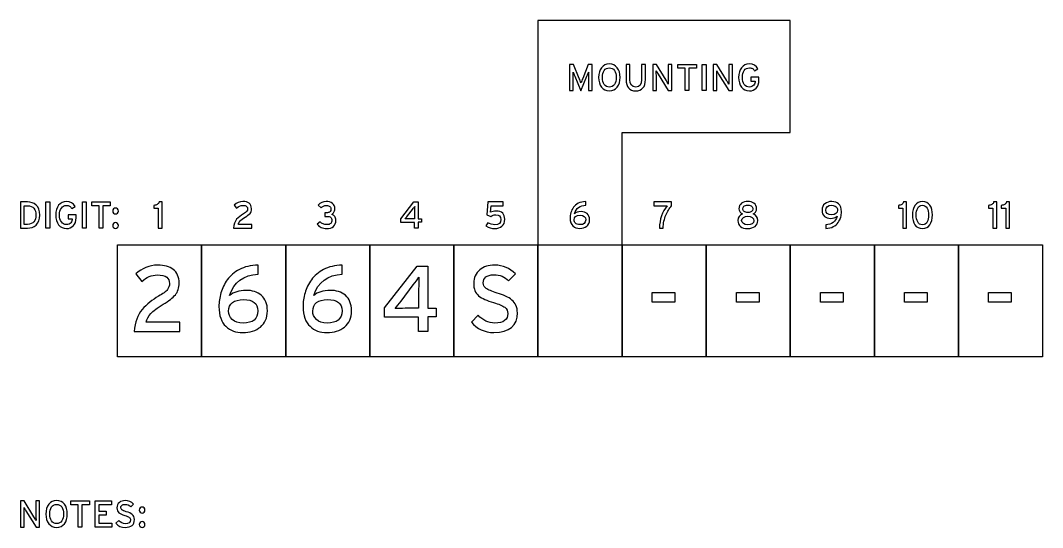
# Model space of a CAD drawing. Extents: x 0.9 to 53.1, y 0.9 to 35.1.
# Drawn here: x 0.92 to 11.17, y 30.03 to 35.11 of the extents above; entities that cross this region are included whole.
import ezdxf

# ---------------------------------------------------------------- set-up
doc = ezdxf.new("R2010")
doc.units = 0
doc.header["$MEASUREMENT"] = 0
doc.layers.add('2.0_____DWG', color=7, linetype='CONTINUOUS')

# ---------------------------------------------------------------- blocks, each defined once
blk = doc.blocks.new('BLK52')
at = {"layer": '2.0_____DWG'}
for points in [[(0.871, 7.201), (0.871, 6.978), (0.833, 6.978), (0.833, 7.201), (0.759, 7.201), (0.759, 7.24), (0.946, 7.24), (0.946, 7.201)], [(1.003, 6.978), (1.003, 7.24), (1.167, 7.24), (1.167, 7.202), (1.041, 7.202), (1.041, 7.137), (1.114, 7.137), (1.114, 7.099), (1.041, 7.099), (1.041, 7.016), (1.172, 7.016), (1.172, 6.978)]]:
    blk.add_lwpolyline(points, close=True, dxfattribs=at)
for points, knots in [([(0.411, 6.978), (0.411, 6.978), (0.31, 7.142), (0.31, 7.142), (0.302, 7.154), (0.296, 7.165), (0.291, 7.174), (0.291, 7.157), (0.291, 7.136), (0.291, 7.114), (0.291, 7.114), (0.291, 6.978), (0.291, 6.978), (0.291, 6.978), (0.254, 6.978), (0.254, 6.978), (0.254, 6.978), (0.254, 7.24), (0.254, 7.24), (0.254, 7.24), (0.293, 7.24), (0.293, 7.24), (0.293, 7.24), (0.39, 7.08), (0.39, 7.08), (0.398, 7.065), (0.405, 7.053), (0.411, 7.043), (0.411, 7.061), (0.41, 7.082), (0.41, 7.104), (0.41, 7.104), (0.41, 7.24), (0.41, 7.24), (0.41, 7.24), (0.447, 7.24), (0.447, 7.24), (0.447, 7.24), (0.447, 6.978), (0.447, 6.978), (0.447, 6.978), (0.411, 6.978), (0.411, 6.978)], [0, 0, 0, 0, 1, 1, 1, 2, 2, 2, 3, 3, 3, 4, 4, 4, 5, 5, 5, 6, 6, 6, 7, 7, 7, 8, 8, 8, 9, 9, 9, 10, 10, 10, 11, 11, 11, 12, 12, 12, 13, 13, 13, 14, 14, 14, 14]), ([(0.725, 7.109), (0.725, 7.069), (0.715, 7.036), (0.696, 7.012), (0.677, 6.987), (0.651, 6.974), (0.617, 6.974), (0.584, 6.974), (0.558, 6.987), (0.539, 7.012), (0.52, 7.036), (0.51, 7.069), (0.51, 7.109), (0.51, 7.15), (0.52, 7.182), (0.539, 7.207), (0.558, 7.231), (0.584, 7.244), (0.617, 7.244), (0.651, 7.244), (0.677, 7.231), (0.696, 7.207), (0.715, 7.182), (0.725, 7.15), (0.725, 7.109)], [0, 0, 0, 0, 1, 1, 1, 2, 2, 2, 3, 3, 3, 4, 4, 4, 5, 5, 5, 6, 6, 6, 7, 7, 7, 8, 8, 8, 8]), ([(0.686, 7.109), (0.686, 7.139), (0.681, 7.162), (0.669, 7.18), (0.657, 7.196), (0.64, 7.205), (0.617, 7.205), (0.595, 7.205), (0.578, 7.196), (0.566, 7.18), (0.555, 7.162), (0.549, 7.139), (0.549, 7.109), (0.549, 7.079), (0.555, 7.056), (0.566, 7.039), (0.578, 7.021), (0.595, 7.013), (0.617, 7.013), (0.64, 7.013), (0.657, 7.021), (0.669, 7.039), (0.681, 7.056), (0.686, 7.079), (0.686, 7.109)], [0, 0, 0, 0, 1, 1, 1, 2, 2, 2, 3, 3, 3, 4, 4, 4, 5, 5, 5, 6, 6, 6, 7, 7, 7, 8, 8, 8, 8]), ([(1.398, 7.053), (1.399, 7.001), (1.367, 6.975), (1.304, 6.974), (1.266, 6.974), (1.236, 6.989), (1.213, 7.016), (1.213, 7.016), (1.241, 7.043), (1.241, 7.043), (1.259, 7.022), (1.281, 7.012), (1.307, 7.012), (1.342, 7.012), (1.36, 7.025), (1.36, 7.05), (1.36, 7.06), (1.355, 7.069), (1.347, 7.075), (1.338, 7.081), (1.323, 7.088), (1.302, 7.094), (1.275, 7.101), (1.256, 7.111), (1.243, 7.121), (1.229, 7.132), (1.223, 7.149), (1.223, 7.171), (1.223, 7.194), (1.231, 7.212), (1.247, 7.225), (1.263, 7.238), (1.283, 7.244), (1.306, 7.244), (1.34, 7.244), (1.368, 7.232), (1.39, 7.209), (1.39, 7.209), (1.363, 7.181), (1.363, 7.181), (1.348, 7.197), (1.328, 7.206), (1.303, 7.206), (1.289, 7.206), (1.278, 7.202), (1.271, 7.196), (1.264, 7.19), (1.261, 7.182), (1.261, 7.173), (1.261, 7.169), (1.262, 7.165), (1.264, 7.161), (1.265, 7.158), (1.268, 7.154), (1.273, 7.151), (1.281, 7.145), (1.295, 7.139), (1.316, 7.132), (1.342, 7.125), (1.362, 7.116), (1.376, 7.104), (1.39, 7.093), (1.398, 7.076), (1.398, 7.053)], [0, 0, 0, 0, 1, 1, 1, 2, 2, 2, 3, 3, 3, 4, 4, 4, 5, 5, 5, 6, 6, 6, 7, 7, 7, 8, 8, 8, 9, 9, 9, 10, 10, 10, 11, 11, 11, 12, 12, 12, 13, 13, 13, 14, 14, 14, 15, 15, 15, 16, 16, 16, 17, 17, 17, 18, 18, 18, 19, 19, 19, 20, 20, 20, 21, 21, 21, 21]), ([(1.504, 7.149), (1.504, 7.14), (1.501, 7.134), (1.496, 7.128), (1.491, 7.122), (1.484, 7.119), (1.476, 7.119), (1.468, 7.119), (1.461, 7.122), (1.456, 7.128), (1.45, 7.134), (1.447, 7.14), (1.447, 7.149), (1.447, 7.157), (1.45, 7.164), (1.456, 7.17), (1.461, 7.176), (1.468, 7.178), (1.476, 7.179), (1.484, 7.178), (1.491, 7.176), (1.496, 7.17), (1.501, 7.164), (1.504, 7.157), (1.504, 7.149)], [0, 0, 0, 0, 1, 1, 1, 2, 2, 2, 3, 3, 3, 4, 4, 4, 5, 5, 5, 6, 6, 6, 7, 7, 7, 8, 8, 8, 8]), ([(1.504, 7.003), (1.504, 6.995), (1.501, 6.988), (1.496, 6.983), (1.491, 6.977), (1.484, 6.974), (1.476, 6.974), (1.468, 6.974), (1.461, 6.977), (1.456, 6.983), (1.45, 6.988), (1.447, 6.995), (1.447, 7.003), (1.447, 7.012), (1.45, 7.019), (1.456, 7.024), (1.461, 7.03), (1.468, 7.033), (1.476, 7.033), (1.484, 7.033), (1.491, 7.03), (1.496, 7.024), (1.501, 7.019), (1.504, 7.012), (1.504, 7.003)], [0, 0, 0, 0, 1, 1, 1, 2, 2, 2, 3, 3, 3, 4, 4, 4, 5, 5, 5, 6, 6, 6, 7, 7, 7, 8, 8, 8, 8])]:
    blk.add_open_spline(points, degree=3, knots=knots, dxfattribs=at)
blk = doc.blocks.new('BLK51')
at = {"layer": '2.0_____DWG'}
blk.add_open_spline([(0.154, 0.125), (0.16, 0.219), (0.186, 0.293), (0.232, 0.347), (0.279, 0.399), (0.334, 0.444), (0.398, 0.48), (0.442, 0.505), (0.471, 0.528), (0.486, 0.546), (0.5, 0.565), (0.507, 0.586), (0.507, 0.608), (0.507, 0.634), (0.497, 0.655), (0.479, 0.67), (0.46, 0.686), (0.428, 0.694), (0.385, 0.694), (0.327, 0.692), (0.276, 0.671), (0.231, 0.628), (0.231, 0.628), (0.17, 0.703), (0.17, 0.703), (0.232, 0.761), (0.305, 0.79), (0.388, 0.792), (0.455, 0.792), (0.507, 0.777), (0.545, 0.749), (0.584, 0.719), (0.603, 0.673), (0.604, 0.612), (0.604, 0.564), (0.591, 0.524), (0.566, 0.494), (0.54, 0.464), (0.499, 0.433), (0.444, 0.399), (0.385, 0.364), (0.343, 0.333), (0.319, 0.307), (0.294, 0.279), (0.279, 0.251), (0.273, 0.22), (0.273, 0.22), (0.61, 0.22), (0.61, 0.22), (0.61, 0.22), (0.61, 0.125), (0.61, 0.125), (0.61, 0.125), (0.154, 0.125), (0.154, 0.125)], degree=3, knots=[0, 0, 0, 0, 1, 1, 1, 2, 2, 2, 3, 3, 3, 4, 4, 4, 5, 5, 5, 6, 6, 6, 7, 7, 7, 8, 8, 8, 9, 9, 9, 10, 10, 10, 11, 11, 11, 12, 12, 12, 13, 13, 13, 14, 14, 14, 15, 15, 15, 16, 16, 16, 17, 17, 17, 18, 18, 18, 18], dxfattribs=at)
blk = doc.blocks.new('BLK50')
at = {"layer": '2.0_____DWG'}
for points, knots in [([(0.637, 0.344), (0.636, 0.272), (0.612, 0.218), (0.566, 0.181), (0.52, 0.144), (0.461, 0.125), (0.389, 0.125), (0.321, 0.125), (0.264, 0.146), (0.22, 0.188), (0.174, 0.229), (0.151, 0.295), (0.15, 0.387), (0.15, 0.431), (0.157, 0.476), (0.17, 0.524), (0.183, 0.57), (0.205, 0.615), (0.234, 0.656), (0.265, 0.697), (0.306, 0.731), (0.356, 0.758), (0.406, 0.785), (0.469, 0.8), (0.544, 0.802), (0.544, 0.802), (0.544, 0.71), (0.544, 0.71), (0.396, 0.704), (0.3, 0.633), (0.257, 0.496), (0.296, 0.531), (0.352, 0.549), (0.424, 0.549), (0.484, 0.549), (0.534, 0.532), (0.575, 0.499), (0.615, 0.465), (0.636, 0.413), (0.637, 0.344)], [0, 0, 0, 0, 1, 1, 1, 2, 2, 2, 3, 3, 3, 4, 4, 4, 5, 5, 5, 6, 6, 6, 7, 7, 7, 8, 8, 8, 9, 9, 9, 10, 10, 10, 11, 11, 11, 12, 12, 12, 13, 13, 13, 13]), ([(0.541, 0.342), (0.54, 0.419), (0.492, 0.457), (0.397, 0.456), (0.299, 0.456), (0.249, 0.417), (0.247, 0.34), (0.247, 0.308), (0.259, 0.28), (0.284, 0.257), (0.309, 0.233), (0.345, 0.221), (0.392, 0.22), (0.491, 0.221), (0.541, 0.262), (0.541, 0.342)], [0, 0, 0, 0, 1, 1, 1, 2, 2, 2, 3, 3, 3, 4, 4, 4, 5, 5, 5, 5])]:
    blk.add_open_spline(points, degree=3, knots=knots, dxfattribs=at)
blk = doc.blocks.new('BLK49')
at = {"layer": '2.0_____DWG'}
for points, knots in [([(0.637, 0.344), (0.636, 0.272), (0.612, 0.218), (0.566, 0.181), (0.52, 0.144), (0.461, 0.125), (0.389, 0.125), (0.321, 0.125), (0.264, 0.146), (0.22, 0.188), (0.174, 0.229), (0.151, 0.295), (0.15, 0.387), (0.15, 0.431), (0.157, 0.476), (0.17, 0.524), (0.183, 0.57), (0.205, 0.615), (0.234, 0.656), (0.265, 0.697), (0.306, 0.731), (0.356, 0.758), (0.406, 0.785), (0.469, 0.8), (0.544, 0.802), (0.544, 0.802), (0.544, 0.71), (0.544, 0.71), (0.396, 0.704), (0.3, 0.633), (0.257, 0.496), (0.296, 0.531), (0.352, 0.549), (0.424, 0.549), (0.484, 0.549), (0.534, 0.532), (0.575, 0.499), (0.615, 0.465), (0.636, 0.413), (0.637, 0.344)], [0, 0, 0, 0, 1, 1, 1, 2, 2, 2, 3, 3, 3, 4, 4, 4, 5, 5, 5, 6, 6, 6, 7, 7, 7, 8, 8, 8, 9, 9, 9, 10, 10, 10, 11, 11, 11, 12, 12, 12, 13, 13, 13, 13]), ([(0.541, 0.342), (0.54, 0.419), (0.492, 0.457), (0.397, 0.456), (0.299, 0.456), (0.249, 0.417), (0.247, 0.34), (0.247, 0.308), (0.259, 0.28), (0.284, 0.257), (0.309, 0.233), (0.345, 0.221), (0.392, 0.22), (0.491, 0.221), (0.541, 0.262), (0.541, 0.342)], [0, 0, 0, 0, 1, 1, 1, 2, 2, 2, 3, 3, 3, 4, 4, 4, 5, 5, 5, 5])]:
    blk.add_open_spline(points, degree=3, knots=knots, dxfattribs=at)
blk = doc.blocks.new('BLK48')
at = {"layer": '2.0_____DWG'}
blk.add_lwpolyline([(0.611, 0.273), (0.611, 0.125), (0.518, 0.125), (0.518, 0.269), (0.174, 0.269), (0.174, 0.363), (0.502, 0.781), (0.611, 0.781), (0.611, 0.359), (0.695, 0.359), (0.695, 0.273)], close=True, dxfattribs=at)
blk.add_open_spline([(0.521, 0.671), (0.506, 0.65), (0.487, 0.624), (0.464, 0.593), (0.464, 0.593), (0.341, 0.431), (0.341, 0.431), (0.319, 0.402), (0.299, 0.377), (0.281, 0.358), (0.31, 0.358), (0.345, 0.358), (0.384, 0.359), (0.384, 0.359), (0.518, 0.359), (0.518, 0.359), (0.518, 0.359), (0.518, 0.551), (0.518, 0.551), (0.519, 0.597), (0.52, 0.637), (0.521, 0.671)], degree=3, knots=[0, 0, 0, 0, 1, 1, 1, 2, 2, 2, 3, 3, 3, 4, 4, 4, 5, 5, 5, 6, 6, 6, 7, 7, 7, 7], dxfattribs=at)
blk = doc.blocks.new('BLK47')
at = {"layer": '2.0_____DWG'}
blk.add_open_spline([(0.63, 0.324), (0.631, 0.195), (0.552, 0.129), (0.394, 0.125), (0.299, 0.127), (0.224, 0.162), (0.168, 0.231), (0.168, 0.231), (0.236, 0.299), (0.236, 0.299), (0.283, 0.248), (0.338, 0.222), (0.402, 0.221), (0.49, 0.221), (0.534, 0.253), (0.534, 0.317), (0.534, 0.342), (0.523, 0.362), (0.503, 0.379), (0.481, 0.395), (0.443, 0.411), (0.39, 0.426), (0.323, 0.445), (0.274, 0.468), (0.241, 0.495), (0.208, 0.522), (0.191, 0.563), (0.191, 0.619), (0.192, 0.677), (0.212, 0.722), (0.253, 0.754), (0.291, 0.786), (0.341, 0.802), (0.401, 0.802), (0.485, 0.802), (0.554, 0.772), (0.609, 0.713), (0.609, 0.713), (0.541, 0.643), (0.541, 0.643), (0.503, 0.685), (0.454, 0.706), (0.393, 0.706), (0.356, 0.705), (0.329, 0.697), (0.312, 0.683), (0.296, 0.667), (0.287, 0.648), (0.287, 0.624), (0.287, 0.613), (0.289, 0.603), (0.293, 0.595), (0.298, 0.586), (0.305, 0.577), (0.316, 0.569), (0.336, 0.554), (0.373, 0.538), (0.426, 0.522), (0.49, 0.504), (0.539, 0.48), (0.575, 0.452), (0.611, 0.424), (0.629, 0.381), (0.63, 0.324)], degree=3, knots=[0, 0, 0, 0, 1, 1, 1, 2, 2, 2, 3, 3, 3, 4, 4, 4, 5, 5, 5, 6, 6, 6, 7, 7, 7, 8, 8, 8, 9, 9, 9, 10, 10, 10, 11, 11, 11, 12, 12, 12, 13, 13, 13, 14, 14, 14, 15, 15, 15, 16, 16, 16, 17, 17, 17, 18, 18, 18, 19, 19, 19, 20, 20, 20, 21, 21, 21, 21], dxfattribs=at)
blk = doc.blocks.new('BLK46')
at = {"layer": '2.0_____DWG'}
for points in [[(1.322, 0.654), (1.322, 0.43), (1.284, 0.43), (1.284, 0.654), (1.21, 0.654), (1.21, 0.692), (1.396, 0.692), (1.396, 0.654)], [(1.455, 0.43), (1.455, 0.692), (1.493, 0.692), (1.493, 0.43)]]:
    blk.add_lwpolyline(points, close=True, dxfattribs=at)
for points, knots in [([(0.315, 0.43), (0.315, 0.43), (0.315, 0.569), (0.315, 0.569), (0.315, 0.588), (0.315, 0.604), (0.316, 0.615), (0.312, 0.605), (0.306, 0.591), (0.299, 0.573), (0.299, 0.573), (0.237, 0.426), (0.237, 0.426), (0.237, 0.426), (0.176, 0.573), (0.176, 0.573), (0.169, 0.591), (0.164, 0.605), (0.16, 0.615), (0.161, 0.604), (0.161, 0.588), (0.161, 0.569), (0.161, 0.569), (0.161, 0.43), (0.161, 0.43), (0.161, 0.43), (0.125, 0.43), (0.125, 0.43), (0.125, 0.43), (0.125, 0.692), (0.125, 0.692), (0.125, 0.692), (0.164, 0.692), (0.164, 0.692), (0.164, 0.692), (0.221, 0.552), (0.221, 0.552), (0.228, 0.535), (0.234, 0.52), (0.239, 0.508), (0.243, 0.52), (0.249, 0.535), (0.256, 0.552), (0.256, 0.552), (0.311, 0.692), (0.311, 0.692), (0.311, 0.692), (0.352, 0.692), (0.352, 0.692), (0.352, 0.692), (0.352, 0.43), (0.352, 0.43), (0.352, 0.43), (0.315, 0.43), (0.315, 0.43)], [0, 0, 0, 0, 1, 1, 1, 2, 2, 2, 3, 3, 3, 4, 4, 4, 5, 5, 5, 6, 6, 6, 7, 7, 7, 8, 8, 8, 9, 9, 9, 10, 10, 10, 11, 11, 11, 12, 12, 12, 13, 13, 13, 14, 14, 14, 15, 15, 15, 16, 16, 16, 17, 17, 17, 18, 18, 18, 18]), ([(0.631, 0.561), (0.631, 0.521), (0.621, 0.488), (0.602, 0.464), (0.583, 0.439), (0.557, 0.426), (0.523, 0.426), (0.49, 0.426), (0.464, 0.439), (0.445, 0.464), (0.426, 0.488), (0.416, 0.521), (0.416, 0.561), (0.416, 0.602), (0.426, 0.634), (0.445, 0.659), (0.464, 0.684), (0.49, 0.696), (0.523, 0.696), (0.557, 0.696), (0.583, 0.684), (0.602, 0.659), (0.621, 0.634), (0.631, 0.602), (0.631, 0.561)], [0, 0, 0, 0, 1, 1, 1, 2, 2, 2, 3, 3, 3, 4, 4, 4, 5, 5, 5, 6, 6, 6, 7, 7, 7, 8, 8, 8, 8]), ([(0.592, 0.561), (0.592, 0.591), (0.586, 0.615), (0.575, 0.632), (0.563, 0.649), (0.546, 0.657), (0.523, 0.657), (0.501, 0.657), (0.484, 0.649), (0.472, 0.632), (0.46, 0.615), (0.455, 0.591), (0.455, 0.561), (0.455, 0.532), (0.46, 0.508), (0.472, 0.491), (0.484, 0.474), (0.501, 0.465), (0.523, 0.465), (0.546, 0.465), (0.563, 0.474), (0.575, 0.491), (0.586, 0.508), (0.592, 0.532), (0.592, 0.561)], [0, 0, 0, 0, 1, 1, 1, 2, 2, 2, 3, 3, 3, 4, 4, 4, 5, 5, 5, 6, 6, 6, 7, 7, 7, 8, 8, 8, 8]), ([(0.885, 0.539), (0.885, 0.465), (0.852, 0.427), (0.788, 0.426), (0.724, 0.427), (0.692, 0.465), (0.692, 0.54), (0.692, 0.54), (0.692, 0.692), (0.692, 0.692), (0.692, 0.692), (0.73, 0.692), (0.73, 0.692), (0.73, 0.692), (0.73, 0.541), (0.73, 0.541), (0.73, 0.491), (0.75, 0.465), (0.788, 0.465), (0.828, 0.465), (0.847, 0.49), (0.847, 0.538), (0.847, 0.538), (0.847, 0.692), (0.847, 0.692), (0.847, 0.692), (0.885, 0.692), (0.885, 0.692), (0.885, 0.692), (0.885, 0.539), (0.885, 0.539)], [0, 0, 0, 0, 1, 1, 1, 2, 2, 2, 3, 3, 3, 4, 4, 4, 5, 5, 5, 6, 6, 6, 7, 7, 7, 8, 8, 8, 9, 9, 9, 10, 10, 10, 10]), ([(1.115, 0.43), (1.115, 0.43), (1.013, 0.594), (1.013, 0.594), (1.006, 0.607), (1, 0.617), (0.994, 0.627), (0.994, 0.609), (0.995, 0.589), (0.995, 0.566), (0.995, 0.566), (0.995, 0.43), (0.995, 0.43), (0.995, 0.43), (0.958, 0.43), (0.958, 0.43), (0.958, 0.43), (0.958, 0.692), (0.958, 0.692), (0.958, 0.692), (0.997, 0.692), (0.997, 0.692), (0.997, 0.692), (1.093, 0.532), (1.093, 0.532), (1.102, 0.518), (1.109, 0.505), (1.114, 0.495), (1.114, 0.513), (1.114, 0.534), (1.114, 0.557), (1.114, 0.557), (1.114, 0.692), (1.114, 0.692), (1.114, 0.692), (1.151, 0.692), (1.151, 0.692), (1.151, 0.692), (1.151, 0.43), (1.151, 0.43), (1.151, 0.43), (1.115, 0.43), (1.115, 0.43)], [0, 0, 0, 0, 1, 1, 1, 2, 2, 2, 3, 3, 3, 4, 4, 4, 5, 5, 5, 6, 6, 6, 7, 7, 7, 8, 8, 8, 9, 9, 9, 10, 10, 10, 11, 11, 11, 12, 12, 12, 13, 13, 13, 14, 14, 14, 14]), ([(1.721, 0.43), (1.721, 0.43), (1.62, 0.594), (1.62, 0.594), (1.613, 0.607), (1.606, 0.617), (1.601, 0.627), (1.601, 0.609), (1.601, 0.589), (1.601, 0.566), (1.601, 0.566), (1.601, 0.43), (1.601, 0.43), (1.601, 0.43), (1.565, 0.43), (1.565, 0.43), (1.565, 0.43), (1.565, 0.692), (1.565, 0.692), (1.565, 0.692), (1.603, 0.692), (1.603, 0.692), (1.603, 0.692), (1.7, 0.532), (1.7, 0.532), (1.708, 0.518), (1.715, 0.505), (1.721, 0.495), (1.721, 0.513), (1.721, 0.534), (1.721, 0.557), (1.721, 0.557), (1.721, 0.692), (1.721, 0.692), (1.721, 0.692), (1.758, 0.692), (1.758, 0.692), (1.758, 0.692), (1.758, 0.43), (1.758, 0.43), (1.758, 0.43), (1.721, 0.43), (1.721, 0.43)], [0, 0, 0, 0, 1, 1, 1, 2, 2, 2, 3, 3, 3, 4, 4, 4, 5, 5, 5, 6, 6, 6, 7, 7, 7, 8, 8, 8, 9, 9, 9, 10, 10, 10, 11, 11, 11, 12, 12, 12, 13, 13, 13, 14, 14, 14, 14]), ([(2.024, 0.533), (2.024, 0.499), (2.015, 0.473), (1.997, 0.454), (1.98, 0.436), (1.956, 0.426), (1.928, 0.426), (1.894, 0.426), (1.868, 0.439), (1.85, 0.464), (1.83, 0.488), (1.82, 0.521), (1.82, 0.561), (1.82, 0.602), (1.83, 0.634), (1.85, 0.659), (1.868, 0.684), (1.894, 0.696), (1.928, 0.696), (1.969, 0.696), (1.997, 0.68), (2.014, 0.648), (2.014, 0.648), (1.981, 0.626), (1.981, 0.626), (1.974, 0.637), (1.967, 0.645), (1.959, 0.65), (1.951, 0.655), (1.94, 0.657), (1.928, 0.657), (1.905, 0.657), (1.888, 0.649), (1.877, 0.632), (1.865, 0.615), (1.859, 0.591), (1.859, 0.561), (1.859, 0.532), (1.865, 0.508), (1.877, 0.491), (1.888, 0.474), (1.905, 0.465), (1.928, 0.465), (1.948, 0.465), (1.963, 0.471), (1.972, 0.483), (1.981, 0.495), (1.986, 0.508), (1.986, 0.524), (1.986, 0.524), (1.986, 0.525), (1.986, 0.525), (1.986, 0.525), (1.944, 0.525), (1.944, 0.525), (1.944, 0.525), (1.944, 0.563), (1.944, 0.563), (1.944, 0.563), (2.024, 0.563), (2.024, 0.563), (2.024, 0.563), (2.024, 0.533), (2.024, 0.533)], [0, 0, 0, 0, 1, 1, 1, 2, 2, 2, 3, 3, 3, 4, 4, 4, 5, 5, 5, 6, 6, 6, 7, 7, 7, 8, 8, 8, 9, 9, 9, 10, 10, 10, 11, 11, 11, 12, 12, 12, 13, 13, 13, 14, 14, 14, 15, 15, 15, 16, 16, 16, 17, 17, 17, 18, 18, 18, 19, 19, 19, 20, 20, 20, 21, 21, 21, 21])]:
    blk.add_open_spline(points, degree=3, knots=knots, dxfattribs=at)
blk = doc.blocks.new('BLK45')
at = {"layer": '2.0_____DWG'}
blk.add_lwpolyline([(0.125, 0.125), (0.125, 0.22), (0.352, 0.22), (0.352, 0.125)], close=True, dxfattribs=at)
blk = doc.blocks.new('BLK44')
at = {"layer": '2.0_____DWG'}
blk.add_lwpolyline([(0.125, 0.125), (0.125, 0.22), (0.352, 0.22), (0.352, 0.125)], close=True, dxfattribs=at)
blk = doc.blocks.new('BLK43')
at = {"layer": '2.0_____DWG'}
blk.add_lwpolyline([(0.125, 0.125), (0.125, 0.22), (0.352, 0.22), (0.352, 0.125)], close=True, dxfattribs=at)
blk = doc.blocks.new('BLK42')
at = {"layer": '2.0_____DWG'}
blk.add_lwpolyline([(0.125, 0.125), (0.125, 0.22), (0.352, 0.22), (0.352, 0.125)], close=True, dxfattribs=at)
blk = doc.blocks.new('BLK41')
at = {"layer": '2.0_____DWG'}
blk.add_lwpolyline([(0.125, 0.125), (0.125, 0.22), (0.352, 0.22), (0.352, 0.125)], close=True, dxfattribs=at)
blk = doc.blocks.new('BLK31')
at = {"layer": '2.0_____DWG'}
for points in [[(0.381, 0.129), (0.381, 0.392), (0.419, 0.392), (0.419, 0.129)], [(0.746, 0.129), (0.746, 0.392), (0.785, 0.392), (0.785, 0.129)], [(0.952, 0.353), (0.952, 0.129), (0.914, 0.129), (0.914, 0.353), (0.84, 0.353), (0.84, 0.392), (1.026, 0.392), (1.026, 0.353)]]:
    blk.add_lwpolyline(points, close=True, dxfattribs=at)
for points, knots in [([(0.318, 0.26), (0.318, 0.215), (0.305, 0.181), (0.281, 0.16), (0.258, 0.14), (0.229, 0.129), (0.194, 0.129), (0.194, 0.129), (0.125, 0.129), (0.125, 0.129), (0.125, 0.129), (0.125, 0.392), (0.125, 0.392), (0.125, 0.392), (0.194, 0.392), (0.194, 0.392), (0.229, 0.392), (0.259, 0.382), (0.282, 0.361), (0.306, 0.34), (0.318, 0.307), (0.318, 0.26)], [0, 0, 0, 0, 1, 1, 1, 2, 2, 2, 3, 3, 3, 4, 4, 4, 5, 5, 5, 6, 6, 6, 7, 7, 7, 7]), ([(0.279, 0.26), (0.279, 0.289), (0.273, 0.311), (0.26, 0.328), (0.246, 0.345), (0.224, 0.353), (0.194, 0.354), (0.194, 0.354), (0.163, 0.354), (0.163, 0.354), (0.163, 0.354), (0.163, 0.167), (0.163, 0.167), (0.163, 0.167), (0.194, 0.167), (0.194, 0.167), (0.224, 0.168), (0.246, 0.176), (0.26, 0.194), (0.273, 0.21), (0.279, 0.233), (0.279, 0.26)], [0, 0, 0, 0, 1, 1, 1, 2, 2, 2, 3, 3, 3, 4, 4, 4, 5, 5, 5, 6, 6, 6, 7, 7, 7, 7]), ([(0.683, 0.232), (0.683, 0.198), (0.674, 0.172), (0.656, 0.154), (0.638, 0.135), (0.615, 0.125), (0.586, 0.125), (0.553, 0.125), (0.527, 0.138), (0.508, 0.163), (0.489, 0.188), (0.479, 0.22), (0.479, 0.26), (0.479, 0.301), (0.489, 0.334), (0.508, 0.358), (0.527, 0.383), (0.553, 0.395), (0.586, 0.396), (0.627, 0.396), (0.656, 0.379), (0.673, 0.347), (0.673, 0.347), (0.639, 0.326), (0.639, 0.326), (0.633, 0.336), (0.626, 0.344), (0.618, 0.35), (0.61, 0.354), (0.599, 0.357), (0.586, 0.357), (0.564, 0.356), (0.547, 0.348), (0.535, 0.331), (0.523, 0.314), (0.517, 0.291), (0.517, 0.26), (0.517, 0.231), (0.523, 0.208), (0.535, 0.191), (0.547, 0.173), (0.564, 0.164), (0.586, 0.164), (0.607, 0.164), (0.622, 0.171), (0.631, 0.182), (0.64, 0.194), (0.644, 0.208), (0.644, 0.223), (0.644, 0.223), (0.644, 0.224), (0.644, 0.224), (0.644, 0.224), (0.603, 0.224), (0.603, 0.224), (0.603, 0.224), (0.603, 0.262), (0.603, 0.262), (0.603, 0.262), (0.683, 0.262), (0.683, 0.262), (0.683, 0.262), (0.683, 0.232), (0.683, 0.232)], [0, 0, 0, 0, 1, 1, 1, 2, 2, 2, 3, 3, 3, 4, 4, 4, 5, 5, 5, 6, 6, 6, 7, 7, 7, 8, 8, 8, 9, 9, 9, 10, 10, 10, 11, 11, 11, 12, 12, 12, 13, 13, 13, 14, 14, 14, 15, 15, 15, 16, 16, 16, 17, 17, 17, 18, 18, 18, 19, 19, 19, 20, 20, 20, 21, 21, 21, 21]), ([(1.107, 0.3), (1.106, 0.292), (1.104, 0.285), (1.098, 0.279), (1.093, 0.274), (1.086, 0.271), (1.078, 0.271), (1.07, 0.271), (1.064, 0.274), (1.058, 0.279), (1.053, 0.285), (1.05, 0.292), (1.05, 0.3), (1.05, 0.309), (1.053, 0.316), (1.058, 0.322), (1.064, 0.327), (1.07, 0.33), (1.078, 0.33), (1.086, 0.33), (1.093, 0.327), (1.098, 0.322), (1.104, 0.316), (1.106, 0.309), (1.107, 0.3)], [0, 0, 0, 0, 1, 1, 1, 2, 2, 2, 3, 3, 3, 4, 4, 4, 5, 5, 5, 6, 6, 6, 7, 7, 7, 8, 8, 8, 8]), ([(1.107, 0.155), (1.106, 0.146), (1.104, 0.14), (1.098, 0.134), (1.093, 0.129), (1.086, 0.125), (1.078, 0.125), (1.07, 0.125), (1.064, 0.129), (1.058, 0.134), (1.053, 0.14), (1.05, 0.146), (1.05, 0.155), (1.05, 0.163), (1.053, 0.17), (1.058, 0.176), (1.064, 0.181), (1.07, 0.184), (1.078, 0.185), (1.086, 0.184), (1.093, 0.181), (1.098, 0.176), (1.104, 0.17), (1.106, 0.163), (1.107, 0.155)], [0, 0, 0, 0, 1, 1, 1, 2, 2, 2, 3, 3, 3, 4, 4, 4, 5, 5, 5, 6, 6, 6, 7, 7, 7, 8, 8, 8, 8])]:
    blk.add_open_spline(points, degree=3, knots=knots, dxfattribs=at)
blk = doc.blocks.new('BLK30')
at = {"layer": '2.0_____DWG'}
blk.add_open_spline([(0.17, 0.125), (0.17, 0.125), (0.17, 0.326), (0.17, 0.326), (0.17, 0.326), (0.125, 0.326), (0.125, 0.326), (0.125, 0.326), (0.125, 0.353), (0.125, 0.353), (0.138, 0.354), (0.15, 0.357), (0.159, 0.363), (0.169, 0.368), (0.175, 0.376), (0.177, 0.388), (0.177, 0.388), (0.208, 0.388), (0.208, 0.388), (0.208, 0.388), (0.208, 0.125), (0.208, 0.125), (0.208, 0.125), (0.17, 0.125), (0.17, 0.125)], degree=3, knots=[0, 0, 0, 0, 1, 1, 1, 2, 2, 2, 3, 3, 3, 4, 4, 4, 5, 5, 5, 6, 6, 6, 7, 7, 7, 8, 8, 8, 8], dxfattribs=at)
blk = doc.blocks.new('BLK29')
at = {"layer": '2.0_____DWG'}
blk.add_open_spline([(0.164, 0.125), (0.166, 0.163), (0.176, 0.192), (0.195, 0.214), (0.214, 0.235), (0.236, 0.252), (0.262, 0.267), (0.279, 0.277), (0.291, 0.286), (0.297, 0.294), (0.302, 0.301), (0.305, 0.309), (0.305, 0.318), (0.305, 0.329), (0.301, 0.337), (0.294, 0.343), (0.286, 0.35), (0.274, 0.353), (0.256, 0.353), (0.233, 0.352), (0.213, 0.343), (0.195, 0.326), (0.195, 0.326), (0.17, 0.356), (0.17, 0.356), (0.195, 0.379), (0.224, 0.391), (0.257, 0.392), (0.284, 0.392), (0.305, 0.386), (0.32, 0.374), (0.336, 0.362), (0.343, 0.345), (0.344, 0.32), (0.344, 0.3), (0.339, 0.285), (0.329, 0.273), (0.318, 0.261), (0.302, 0.248), (0.28, 0.235), (0.256, 0.22), (0.239, 0.208), (0.23, 0.198), (0.22, 0.187), (0.214, 0.175), (0.212, 0.163), (0.212, 0.163), (0.346, 0.163), (0.346, 0.163), (0.346, 0.163), (0.346, 0.125), (0.346, 0.125), (0.346, 0.125), (0.164, 0.125), (0.164, 0.125)], degree=3, knots=[0, 0, 0, 0, 1, 1, 1, 2, 2, 2, 3, 3, 3, 4, 4, 4, 5, 5, 5, 6, 6, 6, 7, 7, 7, 8, 8, 8, 9, 9, 9, 10, 10, 10, 11, 11, 11, 12, 12, 12, 13, 13, 13, 14, 14, 14, 15, 15, 15, 16, 16, 16, 17, 17, 17, 18, 18, 18, 18], dxfattribs=at)
blk = doc.blocks.new('BLK28')
at = {"layer": '2.0_____DWG'}
blk.add_open_spline([(0.367, 0.207), (0.366, 0.153), (0.334, 0.125), (0.272, 0.125), (0.253, 0.125), (0.236, 0.129), (0.219, 0.137), (0.203, 0.144), (0.189, 0.155), (0.18, 0.169), (0.18, 0.169), (0.209, 0.194), (0.209, 0.194), (0.217, 0.184), (0.227, 0.176), (0.238, 0.171), (0.249, 0.166), (0.26, 0.164), (0.272, 0.164), (0.292, 0.164), (0.306, 0.168), (0.315, 0.176), (0.323, 0.183), (0.327, 0.194), (0.327, 0.207), (0.327, 0.221), (0.323, 0.231), (0.315, 0.237), (0.306, 0.243), (0.295, 0.247), (0.281, 0.247), (0.281, 0.247), (0.257, 0.247), (0.257, 0.247), (0.257, 0.247), (0.257, 0.284), (0.257, 0.284), (0.257, 0.284), (0.281, 0.284), (0.281, 0.284), (0.293, 0.284), (0.302, 0.288), (0.308, 0.295), (0.314, 0.302), (0.317, 0.311), (0.317, 0.321), (0.317, 0.325), (0.316, 0.329), (0.315, 0.333), (0.313, 0.337), (0.311, 0.341), (0.307, 0.345), (0.303, 0.348), (0.298, 0.351), (0.292, 0.354), (0.286, 0.356), (0.278, 0.357), (0.269, 0.357), (0.249, 0.357), (0.232, 0.349), (0.219, 0.333), (0.219, 0.333), (0.19, 0.36), (0.19, 0.36), (0.211, 0.384), (0.238, 0.396), (0.269, 0.396), (0.294, 0.396), (0.315, 0.39), (0.331, 0.377), (0.348, 0.365), (0.356, 0.348), (0.356, 0.325), (0.356, 0.309), (0.353, 0.297), (0.347, 0.288), (0.342, 0.279), (0.334, 0.272), (0.325, 0.267), (0.338, 0.264), (0.348, 0.257), (0.355, 0.247), (0.363, 0.237), (0.367, 0.223), (0.367, 0.207)], degree=3, knots=[0, 0, 0, 0, 1, 1, 1, 2, 2, 2, 3, 3, 3, 4, 4, 4, 5, 5, 5, 6, 6, 6, 7, 7, 7, 8, 8, 8, 9, 9, 9, 10, 10, 10, 11, 11, 11, 12, 12, 12, 13, 13, 13, 14, 14, 14, 15, 15, 15, 16, 16, 16, 17, 17, 17, 18, 18, 18, 19, 19, 19, 20, 20, 20, 21, 21, 21, 22, 22, 22, 23, 23, 23, 24, 24, 24, 25, 25, 25, 26, 26, 26, 27, 27, 27, 28, 28, 28, 28], dxfattribs=at)
blk = doc.blocks.new('BLK27')
at = {"layer": '2.0_____DWG'}
blk.add_lwpolyline([(0.411, 0.184), (0.411, 0.125), (0.374, 0.125), (0.374, 0.183), (0.236, 0.183), (0.236, 0.22), (0.367, 0.388), (0.411, 0.388), (0.411, 0.219), (0.444, 0.219), (0.444, 0.184)], close=True, dxfattribs=at)
blk.add_open_spline([(0.375, 0.343), (0.369, 0.335), (0.361, 0.325), (0.352, 0.312), (0.352, 0.312), (0.303, 0.248), (0.303, 0.248), (0.294, 0.236), (0.286, 0.226), (0.279, 0.218), (0.291, 0.218), (0.304, 0.218), (0.32, 0.219), (0.32, 0.219), (0.374, 0.219), (0.374, 0.219), (0.374, 0.219), (0.374, 0.295), (0.374, 0.295), (0.374, 0.314), (0.374, 0.33), (0.375, 0.343)], degree=3, knots=[0, 0, 0, 0, 1, 1, 1, 2, 2, 2, 3, 3, 3, 4, 4, 4, 5, 5, 5, 6, 6, 6, 7, 7, 7, 7], dxfattribs=at)
blk = doc.blocks.new('BLK26')
at = {"layer": '2.0_____DWG'}
blk.add_open_spline([(0.356, 0.218), (0.356, 0.186), (0.347, 0.163), (0.328, 0.148), (0.31, 0.133), (0.286, 0.125), (0.256, 0.125), (0.224, 0.125), (0.194, 0.134), (0.167, 0.151), (0.167, 0.151), (0.186, 0.183), (0.186, 0.183), (0.209, 0.17), (0.233, 0.163), (0.257, 0.163), (0.297, 0.163), (0.317, 0.181), (0.317, 0.216), (0.317, 0.248), (0.3, 0.263), (0.266, 0.263), (0.255, 0.263), (0.246, 0.262), (0.238, 0.259), (0.23, 0.256), (0.223, 0.252), (0.217, 0.247), (0.217, 0.247), (0.176, 0.263), (0.176, 0.263), (0.176, 0.263), (0.185, 0.392), (0.185, 0.392), (0.185, 0.392), (0.341, 0.392), (0.341, 0.392), (0.341, 0.392), (0.341, 0.354), (0.341, 0.354), (0.341, 0.354), (0.219, 0.354), (0.219, 0.354), (0.219, 0.354), (0.214, 0.288), (0.214, 0.288), (0.228, 0.296), (0.246, 0.301), (0.269, 0.301), (0.298, 0.301), (0.32, 0.293), (0.335, 0.278), (0.349, 0.263), (0.356, 0.243), (0.356, 0.218)], degree=3, knots=[0, 0, 0, 0, 1, 1, 1, 2, 2, 2, 3, 3, 3, 4, 4, 4, 5, 5, 5, 6, 6, 6, 7, 7, 7, 8, 8, 8, 9, 9, 9, 10, 10, 10, 11, 11, 11, 12, 12, 12, 13, 13, 13, 14, 14, 14, 15, 15, 15, 16, 16, 16, 17, 17, 17, 18, 18, 18, 18], dxfattribs=at)
blk = doc.blocks.new('BLK25')
at = {"layer": '2.0_____DWG'}
for points, knots in [([(0.408, 0.334), (0.407, 0.306), (0.398, 0.284), (0.379, 0.269), (0.361, 0.254), (0.337, 0.247), (0.308, 0.247), (0.281, 0.247), (0.259, 0.255), (0.241, 0.272), (0.222, 0.288), (0.213, 0.315), (0.213, 0.351), (0.213, 0.369), (0.215, 0.387), (0.221, 0.406), (0.226, 0.425), (0.235, 0.443), (0.247, 0.459), (0.259, 0.476), (0.275, 0.489), (0.295, 0.5), (0.315, 0.511), (0.34, 0.516), (0.37, 0.517), (0.37, 0.517), (0.37, 0.48), (0.37, 0.48), (0.311, 0.478), (0.273, 0.45), (0.255, 0.395), (0.271, 0.409), (0.293, 0.416), (0.322, 0.416), (0.346, 0.416), (0.367, 0.41), (0.383, 0.396), (0.399, 0.383), (0.407, 0.362), (0.408, 0.334)], [0, 0, 0, 0, 1, 1, 1, 2, 2, 2, 3, 3, 3, 4, 4, 4, 5, 5, 5, 6, 6, 6, 7, 7, 7, 8, 8, 8, 9, 9, 9, 10, 10, 10, 11, 11, 11, 12, 12, 12, 13, 13, 13, 13]), ([(0.369, 0.333), (0.369, 0.364), (0.35, 0.379), (0.312, 0.379), (0.272, 0.379), (0.252, 0.364), (0.252, 0.333), (0.252, 0.32), (0.257, 0.309), (0.267, 0.299), (0.276, 0.29), (0.291, 0.285), (0.31, 0.285), (0.349, 0.285), (0.369, 0.301), (0.369, 0.333)], [0, 0, 0, 0, 1, 1, 1, 2, 2, 2, 3, 3, 3, 4, 4, 4, 5, 5, 5, 5])]:
    blk.add_open_spline(points, degree=3, knots=knots, dxfattribs=at)
blk = doc.blocks.new('BLK24')
at = {"layer": '2.0_____DWG'}
blk.add_open_spline([(0.303, 0.348), (0.28, 0.323), (0.261, 0.292), (0.245, 0.255), (0.229, 0.217), (0.22, 0.174), (0.218, 0.125), (0.218, 0.125), (0.18, 0.125), (0.18, 0.125), (0.183, 0.213), (0.209, 0.288), (0.258, 0.35), (0.258, 0.35), (0.125, 0.35), (0.125, 0.35), (0.125, 0.35), (0.125, 0.388), (0.125, 0.388), (0.125, 0.388), (0.303, 0.388), (0.303, 0.388), (0.303, 0.388), (0.303, 0.348), (0.303, 0.348)], degree=3, knots=[0, 0, 0, 0, 1, 1, 1, 2, 2, 2, 3, 3, 3, 4, 4, 4, 5, 5, 5, 6, 6, 6, 7, 7, 7, 8, 8, 8, 8], dxfattribs=at)
blk = doc.blocks.new('BLK23')
at = {"layer": '2.0_____DWG'}
blk.add_ellipse((0.284, 0.205), major_axis=(0.0614, -0.001), ratio=0.718155, dxfattribs=at)
for points, knots in [([(0.384, 0.205), (0.384, 0.18), (0.375, 0.16), (0.357, 0.146), (0.339, 0.133), (0.315, 0.125), (0.284, 0.125), (0.219, 0.125), (0.186, 0.153), (0.185, 0.206), (0.185, 0.238), (0.2, 0.259), (0.23, 0.271), (0.217, 0.277), (0.208, 0.285), (0.203, 0.295), (0.198, 0.304), (0.195, 0.313), (0.195, 0.322), (0.196, 0.347), (0.204, 0.366), (0.222, 0.378), (0.239, 0.39), (0.26, 0.396), (0.285, 0.396), (0.308, 0.396), (0.329, 0.39), (0.346, 0.378), (0.364, 0.367), (0.373, 0.348), (0.373, 0.322), (0.373, 0.318), (0.373, 0.314), (0.372, 0.31), (0.371, 0.305), (0.369, 0.3), (0.366, 0.295), (0.361, 0.285), (0.352, 0.277), (0.339, 0.271), (0.368, 0.261), (0.384, 0.239), (0.384, 0.205)], [0, 0, 0, 0, 1, 1, 1, 2, 2, 2, 3, 3, 3, 4, 4, 4, 5, 5, 5, 6, 6, 6, 7, 7, 7, 8, 8, 8, 9, 9, 9, 10, 10, 10, 11, 11, 11, 12, 12, 12, 13, 13, 13, 14, 14, 14, 14]), ([(0.335, 0.321), (0.335, 0.332), (0.331, 0.341), (0.323, 0.348), (0.316, 0.356), (0.302, 0.36), (0.284, 0.36), (0.266, 0.36), (0.253, 0.356), (0.245, 0.349), (0.237, 0.342), (0.234, 0.333), (0.234, 0.323), (0.234, 0.312), (0.238, 0.303), (0.248, 0.297), (0.257, 0.29), (0.269, 0.287), (0.285, 0.287), (0.301, 0.287), (0.314, 0.29), (0.322, 0.297), (0.331, 0.303), (0.335, 0.311), (0.335, 0.321)], [0, 0, 0, 0, 1, 1, 1, 2, 2, 2, 3, 3, 3, 4, 4, 4, 5, 5, 5, 6, 6, 6, 7, 7, 7, 8, 8, 8, 8])]:
    blk.add_open_spline(points, degree=3, knots=knots, dxfattribs=at)
blk = doc.blocks.new('BLK22')
at = {"layer": '2.0_____DWG'}
for points, knots in [([(0.32, 0.297), (0.32, 0.28), (0.318, 0.261), (0.313, 0.243), (0.307, 0.224), (0.299, 0.207), (0.286, 0.19), (0.275, 0.173), (0.259, 0.16), (0.238, 0.149), (0.218, 0.138), (0.192, 0.132), (0.162, 0.131), (0.162, 0.131), (0.162, 0.168), (0.162, 0.168), (0.222, 0.17), (0.26, 0.198), (0.277, 0.253), (0.261, 0.239), (0.239, 0.232), (0.21, 0.232), (0.187, 0.232), (0.167, 0.239), (0.15, 0.252), (0.134, 0.266), (0.125, 0.287), (0.125, 0.314), (0.125, 0.343), (0.135, 0.365), (0.154, 0.379), (0.172, 0.394), (0.196, 0.401), (0.224, 0.401), (0.252, 0.401), (0.275, 0.393), (0.292, 0.377), (0.31, 0.361), (0.319, 0.334), (0.32, 0.297)], [0, 0, 0, 0, 1, 1, 1, 2, 2, 2, 3, 3, 3, 4, 4, 4, 5, 5, 5, 6, 6, 6, 7, 7, 7, 8, 8, 8, 9, 9, 9, 10, 10, 10, 11, 11, 11, 12, 12, 12, 13, 13, 13, 13]), ([(0.281, 0.315), (0.281, 0.329), (0.276, 0.34), (0.267, 0.349), (0.257, 0.358), (0.242, 0.363), (0.223, 0.363), (0.183, 0.363), (0.164, 0.347), (0.163, 0.315), (0.164, 0.284), (0.183, 0.269), (0.221, 0.269), (0.26, 0.269), (0.28, 0.284), (0.281, 0.315)], [0, 0, 0, 0, 1, 1, 1, 2, 2, 2, 3, 3, 3, 4, 4, 4, 5, 5, 5, 5])]:
    blk.add_open_spline(points, degree=3, knots=knots, dxfattribs=at)
blk = doc.blocks.new('BLK21')
at = {"layer": '2.0_____DWG'}
for points in [[(0.17, 0.129), (0.17, 0.129), (0.17, 0.33), (0.17, 0.33), (0.17, 0.33), (0.125, 0.33), (0.125, 0.33), (0.125, 0.33), (0.125, 0.357), (0.125, 0.357), (0.138, 0.358), (0.15, 0.361), (0.159, 0.367), (0.169, 0.372), (0.175, 0.38), (0.177, 0.392), (0.177, 0.392), (0.208, 0.392), (0.208, 0.392), (0.208, 0.392), (0.208, 0.129), (0.208, 0.129), (0.208, 0.129), (0.17, 0.129), (0.17, 0.129)], [(0.467, 0.261), (0.467, 0.22), (0.458, 0.188), (0.441, 0.163), (0.424, 0.138), (0.399, 0.125), (0.366, 0.125), (0.333, 0.125), (0.308, 0.138), (0.291, 0.163), (0.275, 0.187), (0.266, 0.22), (0.266, 0.26), (0.266, 0.3), (0.275, 0.333), (0.292, 0.358), (0.309, 0.383), (0.334, 0.396), (0.367, 0.396), (0.4, 0.395), (0.425, 0.383), (0.442, 0.358), (0.458, 0.334), (0.467, 0.301), (0.467, 0.261)], [(0.428, 0.26), (0.428, 0.288), (0.424, 0.312), (0.414, 0.33), (0.404, 0.348), (0.388, 0.357), (0.366, 0.358), (0.344, 0.357), (0.328, 0.348), (0.319, 0.33), (0.309, 0.313), (0.304, 0.289), (0.304, 0.261), (0.304, 0.233), (0.31, 0.21), (0.319, 0.192), (0.329, 0.173), (0.345, 0.163), (0.367, 0.163), (0.389, 0.163), (0.405, 0.173), (0.414, 0.191), (0.424, 0.209), (0.428, 0.232), (0.428, 0.26)]]:
    blk.add_open_spline(points, degree=3, knots=[0, 0, 0, 0, 1, 1, 1, 2, 2, 2, 3, 3, 3, 4, 4, 4, 5, 5, 5, 6, 6, 6, 7, 7, 7, 8, 8, 8, 8], dxfattribs=at)
blk = doc.blocks.new('BLK20')
at = {"layer": '2.0_____DWG'}
for points in [[(0.17, 0.125), (0.17, 0.125), (0.17, 0.326), (0.17, 0.326), (0.17, 0.326), (0.125, 0.326), (0.125, 0.326), (0.125, 0.326), (0.125, 0.353), (0.125, 0.353), (0.138, 0.354), (0.15, 0.357), (0.159, 0.363), (0.169, 0.368), (0.175, 0.376), (0.177, 0.388), (0.177, 0.388), (0.208, 0.388), (0.208, 0.388), (0.208, 0.388), (0.208, 0.125), (0.208, 0.125), (0.208, 0.125), (0.17, 0.125), (0.17, 0.125)], [(0.298, 0.125), (0.298, 0.125), (0.298, 0.326), (0.298, 0.326), (0.298, 0.326), (0.253, 0.326), (0.253, 0.326), (0.253, 0.326), (0.253, 0.353), (0.253, 0.353), (0.267, 0.354), (0.278, 0.357), (0.288, 0.363), (0.297, 0.368), (0.303, 0.376), (0.306, 0.388), (0.306, 0.388), (0.336, 0.388), (0.336, 0.388), (0.336, 0.388), (0.336, 0.125), (0.336, 0.125), (0.336, 0.125), (0.298, 0.125), (0.298, 0.125)]]:
    blk.add_open_spline(points, degree=3, knots=[0, 0, 0, 0, 1, 1, 1, 2, 2, 2, 3, 3, 3, 4, 4, 4, 5, 5, 5, 6, 6, 6, 7, 7, 7, 8, 8, 8, 8], dxfattribs=at)

msp = doc.modelspace()

# ---------------------------------------------------------------- linework, layer by layer
at = {"layer": '2.0_____DWG'}
for points in [[(6.952, 33.989), (8.639, 33.989), (8.639, 35.114), (6.108, 35.114), (6.108, 32.864), (6.952, 32.864)], [(2.733, 31.739), (1.889, 31.739), (1.889, 32.864), (2.733, 32.864)], [(3.577, 31.739), (2.733, 31.739), (2.733, 32.864), (3.577, 32.864)], [(4.421, 31.739), (3.577, 31.739), (3.577, 32.864), (4.421, 32.864)], [(5.264, 31.739), (4.421, 31.739), (4.421, 32.864), (5.264, 32.864)], [(6.108, 31.739), (5.264, 31.739), (5.264, 32.864), (6.108, 32.864)], [(6.952, 31.739), (6.108, 31.739), (6.108, 32.864), (6.952, 32.864)], [(7.796, 31.739), (6.952, 31.739), (6.952, 32.864), (7.796, 32.864)], [(8.639, 31.739), (7.796, 31.739), (7.796, 32.864), (8.639, 32.864)], [(9.483, 31.739), (8.639, 31.739), (8.639, 32.864), (9.483, 32.864)], [(10.327, 31.739), (9.483, 31.739), (9.483, 32.864), (10.327, 32.864)], [(11.171, 31.739), (10.327, 31.739), (10.327, 32.864), (11.171, 32.864)]]:
    msp.add_lwpolyline(points, close=True, dxfattribs=at)

# ---------------------------------------------------------------- block references
for name, p in [('BLK46', (6.301, 33.981)), ('BLK31', (0.791, 32.901)), ('BLK30', (2.129, 32.905)), ('BLK29', (2.89, 32.905)), ('BLK28', (3.714, 32.901)), ('BLK27', (4.496, 32.905)), ('BLK26', (5.419, 32.901)), ('BLK25', (6.218, 32.78)), ('BLK24', (7.146, 32.905)), ('BLK23', (7.929, 32.901)), ('BLK22', (8.833, 32.896)), ('BLK21', (9.599, 32.901)), ('BLK20', (10.503, 32.905)), ('BLK51', (1.904, 31.867)), ('BLK50', (2.757, 31.857)), ('BLK49', (3.601, 31.857)), ('BLK48', (4.393, 31.867)), ('BLK47', (5.272, 31.857)), ('BLK45', (7.13, 32.163)), ('BLK44', (7.974, 32.163)), ('BLK43', (8.818, 32.163)), ('BLK42', (9.661, 32.163)), ('BLK41', (10.505, 32.163)), ('BLK52', (0.661, 23.053))]:
    msp.add_blockref(name, p, dxfattribs=at)

doc.saveas('drawing.dxf')
